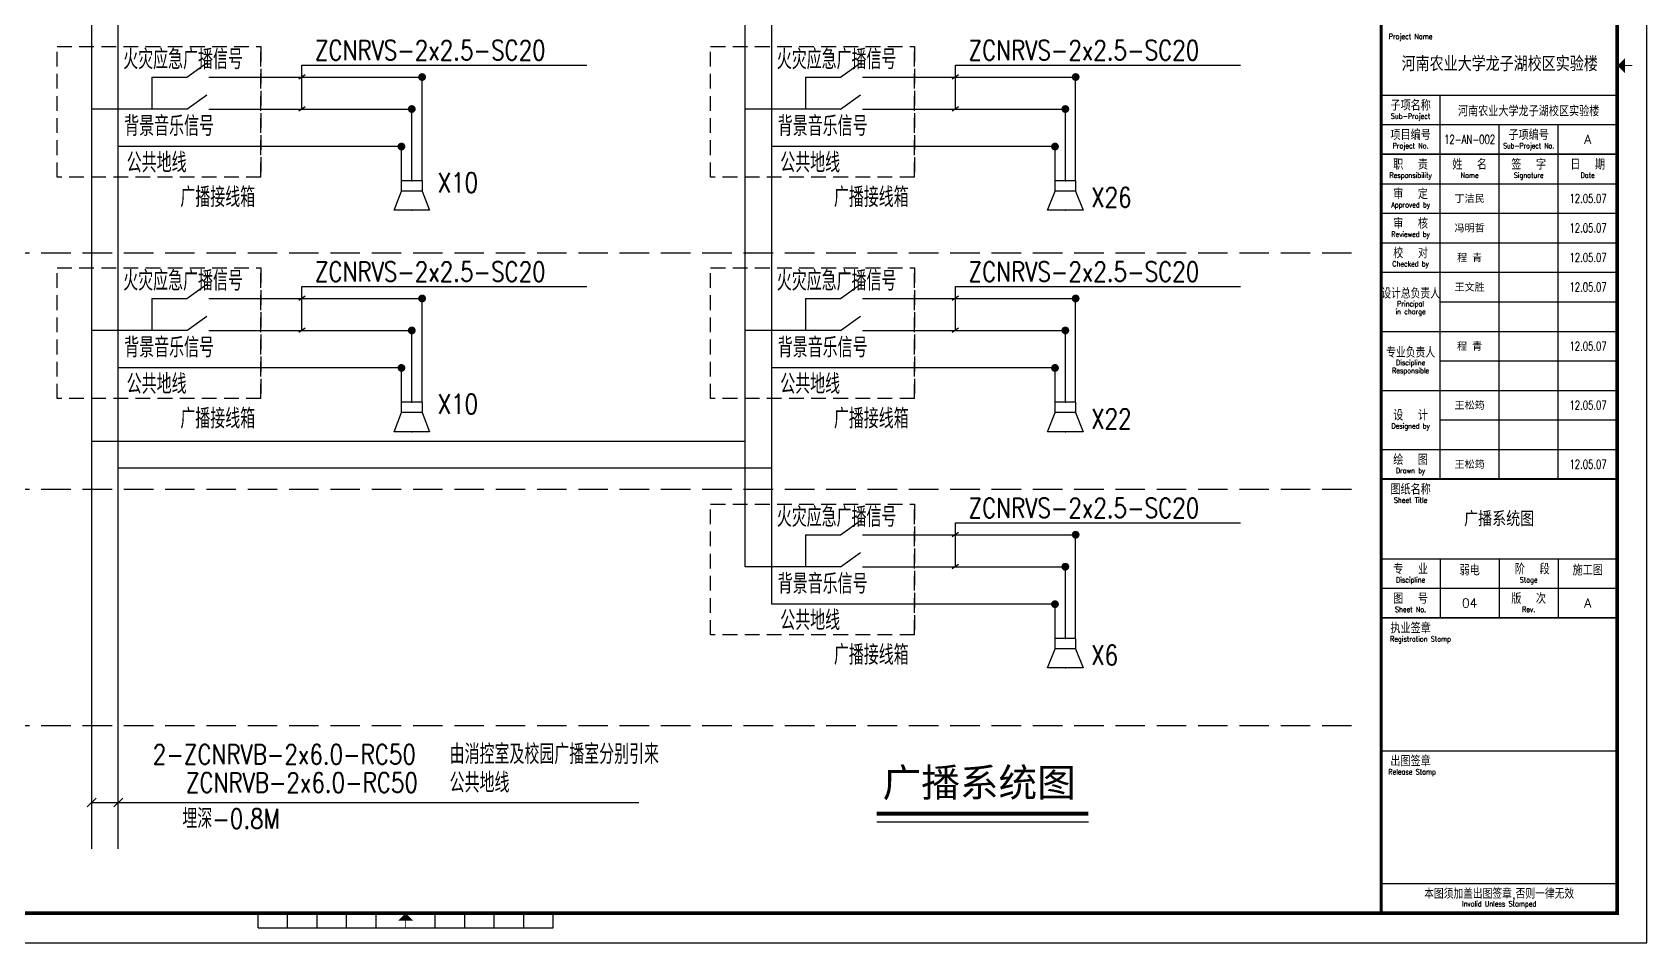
# Model space of a CAD drawing. Extents: x 913510 to 997610, y -270398 to 254224.
# Drawn here: x 942908 to 997610, y -70157 to -39332 of the extents above; entities that cross this region are included whole.
import ezdxf
from ezdxf.enums import TextEntityAlignment as Align

# ---------------------------------------------------------------- set-up
doc = ezdxf.new("R2010")
doc.units = 0
doc.header["$LTSCALE"] = 1000
doc.header["$MEASUREMENT"] = 0
doc.linetypes.add('DASH', pattern=[0.35, 0.25, -0.1])
doc.linetypes.add('DASHED', pattern=[0.75, 0.5, -0.25])
for name, color, linetype in [('00-WIRE-4', 6, 'Continuous'), ('EQUIP-通讯', 3, 'Continuous'), ('KUANG', 8, 'Continuous'), ('SM', 2, 'Continuous'), ('WIRE-照明', 6, 'Continuous'), ('图例', 1, 'Continuous'), ('图框', 139, 'Continuous'), ('电气-文字', 4, 'Continuous'), ('电气说明', 2, 'Continuous'), ('线路', 6, 'Continuous')]:
    doc.layers.add(name, color=color, linetype=linetype)
doc.styles.add('-宋体', font='', dxfattribs={"width": 0.8})
doc.styles.add('cyq', font='SIMPLEX.shx', dxfattribs={"width": 0.7, "height": 300, "bigfont": 'china3.shx'})
doc.styles.get("Standard").update_dxf_attribs({"font": 'simhei.ttf'})
doc.styles.add('TKZ1_tjhts.shx', font='tjromant.shx', dxfattribs={"bigfont": 'tjhts.shx'})
doc.styles.add('TKZ2_tjkts.shx', font='tjromant.shx', dxfattribs={"bigfont": 'tjkts.shx'})
doc.styles.add('车', font='simhei.ttf')
doc.styles.get('-宋体').set_extended_font_data('SimSun')

# ---------------------------------------------------------------- blocks, each defined once
blk = doc.blocks.new('$equip$00001366')
for p, q in [((0.35, 0.35), (1, 0.6)), ((1, 0.6), (1, -0.6)), ((0, 0.35), (0, -0.35)), ((0, 0.35), (0.35, 0.35)), ((0.35, 0.35), (0.35, -0.35)), ((0.35, -0.35), (0, -0.35)), ((1, -0.6), (0.35, -0.35))]:
    blk.add_line(p, q)
for p in [(0, 0), (0.35, 0.35), (1, 0), (0.35, -0.35)]:
    blk.add_point(p)
at = {"flags": 9}
blk.add_attdef('A', (0, 0), '', height=0.00002, dxfattribs=at)
blk = doc.blocks.new('TJAD_TK_A1')
at = {"color": 0}
for p, q in [((1251.38, 643.45), (1331.38, 643.45)), ((1271.38, 513.45), (1271.38, 643.45)), ((1251.38, 633.45), (1331.38, 633.45)), ((1291.38, 513.45), (1291.38, 633.45)), ((1311.38, 513.45), (1311.38, 633.45)), ((1251.38, 613.45), (1331.38, 613.45)), ((1251.38, 603.45), (1331.38, 603.45)), ((1251.38, 593.45), (1331.38, 593.45)), ((1251.38, 583.45), (1331.38, 583.45)), ((1271.38, 573.45), (1331.38, 573.45)), ((1251.38, 563.45), (1331.38, 563.45)), ((1271.38, 553.45), (1331.38, 553.45)), ((1251.38, 543.45), (1331.38, 543.45)), ((1271.38, 533.45), (1331.38, 533.45)), ((1251.38, 523.45), (1331.38, 523.45)), ((1251.38, 486.45), (1331.38, 486.45)), ((1271.38, 486.45), (1271.38, 466.45)), ((1291.38, 486.45), (1291.38, 466.45)), ((1311.38, 486.45), (1311.38, 466.45)), ((1251.38, 476.45), (1331.38, 476.45)), ((1251.38, 421.45), (1331.38, 421.45)), ((1251.38, 376.45), (1331.38, 376.45))]:
    blk.add_line(p, q, dxfattribs=at)
for points, const_width in [([(1251.38, 940.45), (1251.38, 366.45)], 1), ([(1251.38, 623.45), (1331.38, 623.45)], 0.6), ([(1251.38, 513.45), (1331.38, 513.45)], 0.6), ([(1251.38, 466.45), (1331.38, 466.45)], 0.6)]:
    blk.add_lwpolyline(points, dxfattribs=dict(at, const_width=const_width))
at = {"layer": '图框', "color": 0}
for p, q in [((1341.38, 356.45), (1341.38, 950.45)), ((870.88, 361.45), (870.88, 366.45)), ((870.88, 361.45), (970.88, 361.45)), ((880.88, 361.45), (880.88, 366.45)), ((890.88, 361.45), (890.88, 366.45)), ((900.88, 361.45), (900.88, 366.45)), ((910.88, 361.45), (910.88, 366.45)), ((930.88, 361.45), (930.88, 366.45)), ((940.88, 361.45), (940.88, 366.45)), ((950.88, 361.45), (950.88, 366.45)), ((960.88, 361.45), (960.88, 366.45)), ((970.88, 361.45), (970.88, 366.45)), ((500.38, 356.45), (1341.38, 356.45))]:
    blk.add_line(p, q, dxfattribs=at)
at = {"layer": '图框', "color": 0, "const_width": 1.2}
blk.add_lwpolyline([(1331.38, 940.45), (525.38, 940.45), (525.38, 366.45), (1331.38, 366.45)], close=True, dxfattribs=at)
at = {"layer": '图框', "color": 0, "const_width": 0.3}
for points in [[(1333.99, 653.45), (1336.49, 653.45)], [(920.88, 363.95), (920.88, 361.45)]]:
    blk.add_lwpolyline(points, dxfattribs=at)
at = {"layer": '图框', "color": 0}
for points in [[(1333.99, 650.95), (1333.99, 655.95), (1331.49, 653.45)], [(918.38, 363.95), (923.38, 363.95), (920.88, 366.45)]]:
    blk.add_solid(points, dxfattribs=at)
at = {"color": 0, "style": 'TKZ2_tjkts.shx', "width": 0.8}
for s, height, p in [('Project Name', 1.8, (1261.38, 663.3)), ('Sub-Project', 1.8, (1261.38, 636.3)), ('Project No.', 1.8, (1261.38, 626.3)), ('Responsibility', 1.8, (1261.38, 616.3)), ('Name', 1.8, (1281.38, 616.3)), ('Signature', 1.8, (1301.38, 616.3)), ('Date', 1.8, (1321.38, 616.3)), ('Approved by', 1.8, (1261.38, 606.3)), ('Reviewed by', 1.8, (1261.38, 596.3)), ('Checked by', 1.8, (1261.38, 586.3)), ('设计总负责人', 3.6, (1261.38, 576.33)), ('in charge', 1.8, (1261.38, 570.15)), ('Principal', 1.8, (1261.38, 572.8)), ('专业负责人', 3.6, (1261.38, 556.33)), ('Discipline', 1.8, (1261.38, 552.87)), ('Responsible', 1.8, (1261.38, 550.15)), ('Designed by', 1.8, (1261.38, 531.4)), ('Drawn by', 1.8, (1261.38, 516.3)), ('Sheet Title', 1.8, (1261.38, 506.3)), ('Discipline', 1.8, (1261.38, 479.3)), ('Stage', 1.8, (1301.38, 479.3)), ('Sheet No.', 1.8, (1261.38, 469.3)), ('Rev.', 1.8, (1301.38, 469.3)), ('Registration Stamp', 1.8, (1264.74, 459.3)), ('Release Stamp', 1.8, (1261.89, 414.3)), ('Invalid Unless Stamped', 1.8, (1291.38, 369.62))]:
    blk.add_text(s, height=height, dxfattribs=at).set_placement(p, align=Align.MIDDLE_CENTER)
at = {"color": 0, "style": 'TKZ2_tjkts.shx'}
for s, height, p in [('子项名称', 3.6, (1261.38, 640)), ('项目编号', 3.6, (1261.38, 630)), ('职  责', 3.6, (1261.38, 620)), ('姓  名', 3.6, (1281.38, 620)), ('签  字', 3.6, (1301.38, 620)), ('日  期', 3.6, (1321.38, 620)), ('审  定', 3.6, (1261.38, 610)), ('审  核', 3.6, (1261.38, 600)), ('校  对', 3.6, (1261.38, 590)), ('设  计', 3.6, (1261.38, 535.1)), ('绘  图', 3.6, (1261.38, 520)), ('图纸名称', 3.6, (1261.38, 510)), ('专  业', 3.6, (1261.38, 483)), (' 阶  段', 3.6, (1301.38, 483)), ('图  号', 3.6, (1261.38, 473)), ('版  次', 3.6, (1301.38, 473)), ('执业签章', 3.6, (1261.38, 463)), ('出图签章', 3.6, (1261.38, 418)), ('本图须加盖出图签章,否则一律无效', 3, (1291.38, 372.88))]:
    blk.add_text(s, height=height, dxfattribs=at).set_placement(p, align=Align.MIDDLE_CENTER)
at = {"layer": '图框', "color": 0}
for s, height, style, p in [('河南农业大学龙子湖校区实验楼', 5, 'TKZ1_tjhts.shx', (1291.57, 654.02)), ('河南农业大学龙子湖校区实验楼', 3.6, 'TKZ1_tjhts.shx', (1301.38, 638.06)), ('子项编号', 3.6, 'TKZ2_tjkts.shx', (1301.38, 630)), ('A', 3, 'TKZ1_tjhts.shx', (1321.38, 628.45)), ('丁洁民', 2.5, '车', (1281.38, 608.45)), ('冯明哲', 2.5, '车', (1281.38, 598.45)), ('程 青', 2.5, '车', (1281.38, 588.45)), ('王文胜', 2.5, '车', (1281.38, 578.45)), ('程 青', 2.5, '车', (1281.38, 558.45)), ('王松筠', 2.5, '车', (1281.38, 538.45)), ('王松筠', 2.5, '车', (1281.38, 518.45)), ('弱电', 3.6, 'TKZ1_tjhts.shx', (1281.38, 482.61)), ('施工图', 3.6, 'TKZ1_tjhts.shx', (1321.38, 482.61)), ('A', 3, 'TKZ1_tjhts.shx', (1321.38, 471.45))]:
    blk.add_text(s, height=height, dxfattribs=dict(at, style=style)).set_placement(p, align=Align.MIDDLE_CENTER)
at = {"layer": '图框', "color": 0, "width": 0.7}
for s, height, style, p in [('12-AN-002', 3, 'TKZ1_tjhts.shx', (1281.38, 628.45)), ('Sub-Project No.', 1.8, 'TKZ2_tjkts.shx', (1301.38, 626.3)), ('12.05.07', 3, 'TKZ1_tjhts.shx', (1321.51, 608.45)), ('12.05.07', 3, 'TKZ1_tjhts.shx', (1321.51, 598.45)), ('12.05.07', 3, 'TKZ1_tjhts.shx', (1321.51, 588.45)), ('12.05.07', 3, 'TKZ1_tjhts.shx', (1321.51, 578.45)), ('12.05.07', 3, 'TKZ1_tjhts.shx', (1321.51, 558.45)), ('12.05.07', 3, 'TKZ1_tjhts.shx', (1321.51, 538.45)), ('12.05.07', 3, 'TKZ1_tjhts.shx', (1321.51, 518.45))]:
    blk.add_text(s, height=height, dxfattribs=dict(at, style=style)).set_placement(p, align=Align.MIDDLE_CENTER)

msp = doc.modelspace()

# ---------------------------------------------------------------- linework, layer by layer
at = {"layer": '00-WIRE-4'}
for p, q in [((944921, -66981), (944921, -17930)), ((967065, -57427), (967065, -17930)), ((945822, -66981), (945822, -19200)), ((967966, -58696), (967966, -19200)), ((948148, -40847), (948820, -40367)), ((970292, -40847), (970965, -40367)), ((946963, -40847), (946963, -41930)), ((946963, -40847), (948148, -40847)), ((948889, -40847), (956116, -40847)), ((969107, -40847), (969107, -41930)), ((969107, -40847), (970292, -40847)), ((971034, -40847), (978261, -40847)), ((948148, -41930), (948820, -41449)), ((970292, -41930), (970965, -41449)), ((948148, -41930), (944921, -41930)), ((948889, -41930), (955766, -41930)), ((955766, -44358), (955766, -41930)), ((970292, -41930), (967065, -41930)), ((971034, -41930), (977911, -41930)), ((977911, -44358), (977911, -41930)), ((955416, -43200), (945822, -43200)), ((955416, -44358), (955416, -43200)), ((977561, -43200), (967966, -43200)), ((977561, -44358), (977561, -43200)), ((948148, -48344), (948820, -47863)), ((970292, -48344), (970965, -47863)), ((946963, -48344), (946963, -49427)), ((946963, -48344), (948148, -48344)), ((948889, -48344), (956116, -48344)), ((969107, -48344), (969107, -49427)), ((969107, -48344), (970292, -48344)), ((971034, -48344), (978261, -48344)), ((948148, -49427), (948820, -48946)), ((970292, -49427), (970965, -48946)), ((948148, -49427), (944921, -49427)), ((948889, -49427), (955766, -49427)), ((955766, -51855), (955766, -49427)), ((970292, -49427), (967065, -49427)), ((971034, -49427), (977911, -49427)), ((977911, -51855), (977911, -49427)), ((955416, -50696), (945822, -50696)), ((955416, -51855), (955416, -50696)), ((977561, -50696), (967966, -50696)), ((977561, -51855), (977561, -50696)), ((967065, -53188), (944921, -53188)), ((967966, -54089), (945822, -54089)), ((970292, -56344), (970965, -55863)), ((969107, -56344), (969107, -57427)), ((969107, -56344), (970292, -56344)), ((971034, -56344), (978261, -56344)), ((970292, -57427), (967065, -57427)), ((970292, -57427), (970965, -56946)), ((971034, -57427), (977911, -57427)), ((977911, -59855), (977911, -57427)), ((977561, -58696), (967966, -58696)), ((977561, -59855), (977561, -58696))]:
    msp.add_line(p, q, dxfattribs=at)
at = {"layer": 'KUANG', "color": 3, "linetype": 'DASHED'}
for p, q in [((950655, -44239, -7733), (950655, -39815, -7733)), ((972799, -44239, -7733), (972799, -39815, -7733)), ((950655, -51736, -7733), (950655, -47312, -7733)), ((972799, -51736, -7733), (972799, -47312, -7733)), ((972799, -59736, -7733), (972799, -55312, -7733))]:
    msp.add_line(p, q, dxfattribs=at)
at = {"layer": 'KUANG', "color": 3, "linetype": 'DASHED', "elevation": -7733}
for points in [[(943749, -39815), (950655, -39815), (950655, -44239), (943749, -44239)], [(965893, -39815), (972799, -39815), (972799, -44239), (965893, -44239)], [(943749, -47312), (950655, -47312), (950655, -51736), (943749, -51736)], [(965893, -47312), (972799, -47312), (972799, -51736), (965893, -51736)], [(965893, -55312), (972799, -55312), (972799, -59736), (965893, -59736)]]:
    msp.add_lwpolyline(points, close=True, dxfattribs=at)
at = {"layer": 'WIRE-照明', "linetype": 'Continuous'}
for p, q in [((956116, -44358), (956116, -40847)), ((978261, -44358), (978261, -40847)), ((956116, -51855), (956116, -48344)), ((978261, -51855), (978261, -48344)), ((978261, -59855), (978261, -56344))]:
    msp.add_line(p, q, dxfattribs=at)
at = {"layer": '图例', "color": 3, "const_width": 131}
for points, elevation in [([(956183, -40847, -1), (956050, -40847, -1)], -7733), ([(978327, -40847, -1), (978194, -40847, -1)], -7733), ([(955833, -41930, -1), (955700, -41930, -1)], -9855), ([(977977, -41930, -1), (977844, -41930, -1)], -9855), ([(955483, -43200, -1), (955350, -43200, -1)], -9855), ([(977627, -43200, -1), (977494, -43200, -1)], -9855), ([(956183, -48344, -1), (956050, -48344, -1)], -7733), ([(978327, -48344, -1), (978194, -48344, -1)], -7733), ([(955833, -49427, -1), (955700, -49427, -1)], -9855), ([(977977, -49427, -1), (977844, -49427, -1)], -9855), ([(955483, -50696, -1), (955350, -50696, -1)], -9855), ([(977627, -50696, -1), (977494, -50696, -1)], -9855), ([(978327, -56344, -1), (978194, -56344, -1)], -7733), ([(977977, -57427, -1), (977844, -57427, -1)], -9855), ([(977627, -58696, -1), (977494, -58696, -1)], -9855)]:
    msp.add_lwpolyline(points, format="xyb", close=True, dxfattribs=dict(at, elevation=elevation))
at = {"layer": '电气-文字'}
for p, q in [((952043, -41930, -7733), (952043, -40441, -7733)), ((952043, -40441, -7733), (961698, -40441, -7733)), ((974187, -41930, -7733), (974187, -40441, -7733)), ((974187, -40441, -7733), (983843, -40441, -7733)), ((952149, -40773, -7733), (951936, -40921, -7733)), ((974294, -40773, -7733), (974081, -40921, -7733)), ((952149, -41856, -7733), (951936, -42004, -7733)), ((974294, -41856, -7733), (974081, -42004, -7733)), ((952043, -49427, -7733), (952043, -47938, -7733)), ((952043, -47938, -7733), (961698, -47938, -7733)), ((974187, -49427, -7733), (974187, -47938, -7733)), ((974187, -47938, -7733), (983843, -47938, -7733)), ((952149, -48270, -7733), (951936, -48418, -7733)), ((974294, -48270, -7733), (974081, -48418, -7733)), ((952149, -49353, -7733), (951936, -49500, -7733)), ((974294, -49353, -7733), (974081, -49500, -7733)), ((974294, -56270, -7733), (974081, -56418, -7733)), ((974187, -57427, -7733), (974187, -55938, -7733)), ((974187, -55938, -7733), (983843, -55938, -7733)), ((974294, -57353, -7733), (974081, -57500, -7733)), ((945071, -65259, -7733), (944771, -65559, -7733)), ((944921, -65409, -7733), (963457, -65409, -7733)), ((945972, -65259, -7733), (945672, -65559, -7733))]:
    msp.add_line(p, q, dxfattribs=at)
at = {"layer": '电气说明'}
msp.add_line((971522, -66068), (978695, -66068), dxfattribs=at)
at = {"layer": '电气说明', "const_width": 138}
msp.add_lwpolyline([(971522, -65785), (978695, -65785)], dxfattribs=at)
at = {"layer": '线路', "color": 0, "linetype": 'DASH', "ltscale": 4}
for p, q in [((987610, -46815, 132), (916010, -46815, 132)), ((987610, -54815, 132), (916010, -54815, 132)), ((987610, -62815, 132), (916010, -62815, 132))]:
    msp.add_line(p, q, dxfattribs=at)

# ---------------------------------------------------------------- block references
at = {"layer": 'EQUIP-通讯', "xscale": 1000, "yscale": 1000, "zscale": 1000, "rotation": 270}
for p in [(955766, -44358, -9855), (977911, -44358, -9855), (955766, -51855, -9855), (977911, -51855, -9855), (977911, -59855, -9855)]:
    msp.add_blockref('$equip$00001366', p, dxfattribs=at)
at = {"layer": '图框', "xscale": 100, "yscale": 100, "zscale": 100}
msp.add_blockref('TJAD_TK_A1', (863472, -105802), dxfattribs=at)

# ---------------------------------------------------------------- texts
at = {"layer": 'SM', "style": '-宋体'}
msp.add_text('广播系统图', height=960, dxfattribs=at).set_placement((971719, -65214))
at = {"layer": '图框', "style": 'TKZ1_tjhts.shx'}
for s, height, p in [('广播系统图', 500, (992610, -55807)), ('04', 300, (991610, -58657))]:
    msp.add_text(s, height=height, dxfattribs=at).set_placement(p, align=Align.MIDDLE_CENTER)
at = {"layer": '电气-文字', "style": 'cyq', "width": 0.8}
for s, height, p in [('火灾应急广播信号', 666.7, (945990, -40582, -7733)), ('ZCNRVS-2x2.5-SC20', 666.67, (952486, -40272, -7733)), ('火灾应急广播信号', 666.7, (968135, -40582, -7733)), ('ZCNRVS-2x2.5-SC20', 666.67, (974630, -40272, -7733)), ('背景音乐信号', 666.7, (946023, -42840, -7733)), ('背景音乐信号', 666.7, (968168, -42840, -7733)), ('公共地线', 666.7, (946108, -44076, -7733)), ('公共地线', 666.7, (968252, -44076, -7733)), ('X10', 666.7, (956641, -44753, -7733)), ('广播接线箱', 666.7, (947926, -45249, -7733)), ('广播接线箱', 666.7, (970070, -45249, -7733)), ('X26', 666.7, (978785, -45256, -7733)), ('火灾应急广播信号', 666.7, (945990, -48078, -7733)), ('ZCNRVS-2x2.5-SC20', 666.67, (952486, -47769, -7733)), ('火灾应急广播信号', 666.7, (968135, -48078, -7733)), ('ZCNRVS-2x2.5-SC20', 666.67, (974630, -47769, -7733)), ('背景音乐信号', 666.7, (946023, -50337, -7733)), ('背景音乐信号', 666.7, (968168, -50337, -7733)), ('公共地线', 666.7, (946108, -51573, -7733)), ('公共地线', 666.7, (968252, -51573, -7733)), ('X10', 666.7, (956641, -52250, -17587)), ('广播接线箱', 666.7, (947926, -52745, -7733)), ('广播接线箱', 666.7, (970070, -52745, -7733)), ('X22', 666.7, (978785, -52753, -7733)), ('ZCNRVS-2x2.5-SC20', 666.67, (974630, -55769, -7733)), ('火灾应急广播信号', 666.7, (968135, -56078, -7733)), ('背景音乐信号', 666.7, (968168, -58337, -7733)), ('公共地线', 666.7, (968252, -59573, -7733)), ('广播接线箱', 666.7, (970070, -60745, -7733)), ('X6', 666.7, (978785, -60753, -7733)), ('2-ZCNRVB-2x6.0-RC50', 666.67, (946992, -64115, -7733)), ('由消控室及校园广播室分别引来', 666.67, (957049, -64107, -7733)), ('ZCNRVB-2x6.0-RC50', 666.67, (948112, -65067, -7733)), ('公共地线', 666.7, (957049, -65073, -7733)), ('埋深-0.8M', 666.7, (947994, -66290, 529))]:
    msp.add_text(s, height=height, dxfattribs=at).set_placement(p)

doc.saveas('drawing.dxf')
